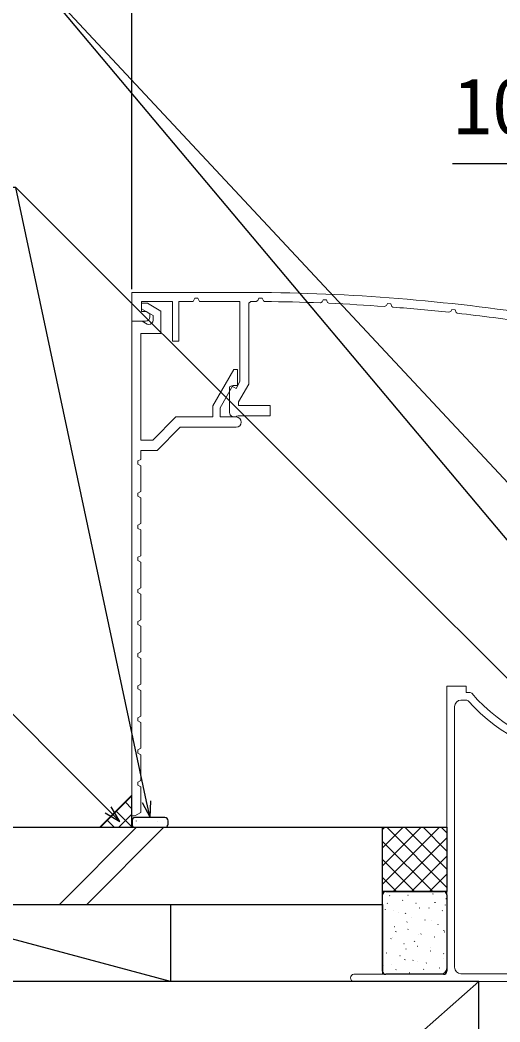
# Model space of a CAD drawing. Units: millimetres, scale not verified. Extents: x -525 to 525, y -783 to 779.
# Drawn here: x -312.4 to -237.7, y -389.3 to -233.3 of the extents above; entities that cross this region are included whole.
import ezdxf
from ezdxf.enums import TextEntityAlignment as Align

# ---------------------------------------------------------------- set-up
doc = ezdxf.new("R2010")
doc.units = ezdxf.units.MM
doc.header["$LTSCALE"] = 4
doc.layers.add('0-2_YKK_11', color=30, linetype='Continuous', lineweight=18)
for name, color, linetype in [('0-7_YKK_D', 6, 'Continuous'), ('0-9_YSS_K', 3, 'Continuous'), ('0-A_YSS_KE', 3, 'Continuous')]:
    doc.layers.add(name, color=color, linetype=linetype)
doc.styles.add('ＭＳ ゴシック', font='')
doc.styles.get('ＭＳ ゴシック').set_extended_font_data('MS Gothic')

msp = doc.modelspace()

# ---------------------------------------------------------------- linework, layer by layer
at = {"layer": '0-2_YKK_11'}
for p, q in [((-295, -275.698), (-277.5, -275.698)), ((-294.58, -357.198), (-295, -357.198))]:
    msp.add_line(p, q, dxfattribs=at)
at = {"layer": '0-2_YKK_11', "color": 4}
for p, q in [((-242.12, -338.105), (-242.349, -337.998)), ((-244.8, -380.798), (-244.8, -340.198)), ((-247, -381.898), (-260.45, -381.898))]:
    msp.add_line(p, q, dxfattribs=at)
at = {"layer": '0-2_YKK_11'}
for points in [[(-292.9, -280.198), (-295, -280.198), (-295, -275.698)], [(-291.7, -279.998), (-291.7, -279.291), (-293.5, -278.252), (-293.5, -277.398), (-292.578, -277.398), (-290.5, -278.598), (-290.5, -282.098), (-293.6, -282.098), (-293.6, -298.698), (-291.763, -298.698), (-288.163, -295.098), (-282.4, -295.098), (-282.4, -293.367), (-279.127, -287.698), (-278.6, -287.698), (-278.6, -290.198), (-279.3, -290.198), (-281.3, -293.662), (-281.3, -295.098), (-278.8, -295.098)], [(-279.8, -294.398), (-279.8, -290.425), (-279.5, -290.251), (-278.809, -290.651), (-278.2, -289.596), (-278.2, -277.098), (-284.5, -277.098), (-284.755, -276.598), (-285.245, -276.598), (-285.5, -277.098), (-287.7, -277.098), (-287.7, -283.298), (-288.7, -283.298), (-288.7, -277.098), (-293.5, -277.098), (-293.5, -278.698), (-292.8, -278.698), (-292.2, -279.044), (-292.2, -279.498)], [(-276.499, -277.1), (-276.8, -277.4), (-276.8, -289.971), (-278.4, -292.742), (-278.4, -293.298), (-273.5, -293.298), (-273.5, -294.898), (-278.5, -294.898), (-278.68, -294.958)], [(-274.378, -277.114), (-274.555, -277.004), (-274.752, -276.61), (-275.243, -276.607), (-275.415, -276.941), (-275.684, -277.103)], [(-264.379, -277.386), (-264.552, -277.272), (-264.743, -276.867), (-265.233, -276.852), (-265.411, -277.176), (-265.686, -277.332)], [(-254.381, -277.994), (-254.548, -277.876), (-254.734, -277.459), (-255.223, -277.433), (-255.406, -277.747), (-255.687, -277.896)], [(-244.383, -278.94), (-244.545, -278.819), (-244.725, -278.389), (-245.212, -278.351), (-245.401, -278.657), (-245.688, -278.797)], [(-295, -357.198), (-295, -280.198), (-293.4, -280.198), (-292.65, -280.631), (-292.4, -280.698)], [(-278.8, -296.698), (-287.5, -296.698), (-291.1, -300.298), (-293.6, -300.298), (-293.6, -301.698), (-294.1, -301.953), (-294.1, -302.443), (-293.6, -302.698), (-293.6, -306.698), (-294.1, -306.953), (-294.1, -307.443), (-293.6, -307.698), (-293.6, -311.698), (-294.1, -311.953), (-294.1, -312.443), (-293.6, -312.698), (-293.6, -316.698), (-294.1, -316.953), (-294.1, -317.443), (-293.6, -317.698), (-293.6, -321.698), (-294.1, -321.953), (-294.1, -322.443), (-293.6, -322.698), (-293.6, -326.698), (-294.1, -326.953), (-294.1, -327.443), (-293.6, -327.698), (-293.6, -331.698), (-294.1, -331.953), (-294.1, -332.443), (-293.6, -332.698), (-293.6, -336.698), (-294.1, -336.953), (-294.1, -337.443), (-293.6, -337.698), (-293.6, -341.698), (-294.1, -341.953), (-294.1, -342.443), (-293.6, -342.698)], [(-293.6, -342.698), (-293.6, -346.698), (-294.1, -346.953), (-294.1, -347.443), (-293.6, -347.698), (-293.6, -351.698), (-294.1, -351.953), (-294.1, -352.443), (-293.6, -352.698), (-293.6, -356.698), (-294.58, -357.198)]]:
    msp.add_lwpolyline(points, dxfattribs=at)
at = {"layer": '0-2_YKK_11', "color": 4}
for points in [[(-242.349, -337.998), (-243, -337.998), (-243, -336.998), (-246, -336.998), (-246, -380.898)], [(-243.8, -339.198), (-242.9, -339.198), (-242.674, -339.3)], [(-222.4, -349.195), (-222.4, -376.22), (-222.4, -381.798), (-243.8, -381.798)], [(-260.45, -382.998), (-222.4, -382.998), (-222.4, -410.798), (-241, -410.798), (-241, -411.998), (-221, -411.998), (-221, -398.298), (-201, -398.298), (-201, -391.998)]]:
    msp.add_lwpolyline(points, dxfattribs=at)
at = {"layer": '0-2_YKK_11'}
for centre, radius, start, end in [((-277.5, -575.697), 300, 81.38656, 90.00001), ((-277.5, -575.68), 298.582, 89.65152, 89.80794), ((-277.5, -575.696), 298.598, 87.73244, 89.40095), ((-277.5, -575.699), 298.601, 85.81075, 87.48161), ((-277.5, -575.702), 298.604, 83.88427, 85.55948), ((-277.5, -575.698), 298.6, 81.44072, 83.6324), ((-292.9, -279.498), 0.7, 270.00001, 359.99999), ((-292.4, -279.998), 0.7, 270, 0), ((-279.1, -294.398), 0.7, 180.00001, 306.86989), ((-278.8, -295.898), 0.8, 270, 90)]:
    msp.add_arc(centre, radius, start, end, dxfattribs=at)
at = {"layer": '0-2_YKK_11', "color": 4}
for centre, radius, start, end in [((-223, -321.998), 25, 220.1109, 270), ((-243.8, -340.198), 1, 90, 180), ((-223, -321.998), 26.2, 221.3287, 269.15734), ((-260.45, -382.448), 0.55, 90.00159, 270), ((-247, -380.898), 1, 270, 0), ((-243.8, -380.798), 1, 180, 270)]:
    msp.add_arc(centre, radius, start, end, dxfattribs=at)
at = {"layer": '0-7_YKK_D'}
msp.add_line((-295, -275.198), (-295, -214.698), dxfattribs=at)
for points in [[(-213.981, -341.196), (-215.62, -339.242), (-312.016, -224.362), (-396.05, -224.362)], [(-220.013, -323.023), (-221.752, -321.158), (-312.016, -224.362), (-396.05, -224.362)], [(-211, -255.698), (-221, -255.698), (-245.125, -255.698)], [(-219.88, -352.516), (-221.684, -350.713), (-313.053, -259.344), (-387.712, -259.344)], [(-292.196, -357.498), (-292.726, -355.004), (-313.053, -259.344), (-387.712, -259.344)], [(-296.907, -358.089), (-298.71, -356.286), (-320.463, -334.533), (-407.726, -334.533)], [(-293.395, -355.146), (-292.196, -357.498), (-292.058, -354.862)], [(-299.193, -356.769), (-296.907, -358.089), (-298.227, -355.803)]]:
    msp.add_lwpolyline(points, dxfattribs=at)
at = {"layer": '0-9_YSS_K'}
for p, q in [((-299.885, -358.999), (-295, -354.115)), ((-295, -356.111), (-296.056, -355.055)), ((-295, -358.939), (-297.471, -356.469)), ((-297.056, -358.999), (-295, -356.943)), ((-297.769, -358.999), (-298.885, -357.883)), ((-294.996, -357.998), (-294.996, -358.498)), ((-289.896, -357.498), (-294.496, -357.498)), ((-294.347, -357.997), (-294.371, -358.04)), ((-290.986, -358.152), (-290.994, -358.158)), ((-289.531, -358.787), (-289.555, -358.831)), ((-289.396, -358.498), (-289.396, -357.998)), ((-306.285, -370.998), (-294.285, -358.998)), ((-290.042, -358.998), (-302.042, -370.998)), ((-294.496, -358.998), (-289.896, -358.998)), ((-256.003, -359.351), (-255.65, -358.998)), ((-256.003, -362.18), (-252.821, -358.998)), ((-256.003, -365.008), (-249.993, -358.998)), ((-256.003, -367.837), (-247.165, -358.998)), ((-246.003, -368.358), (-255.363, -358.998)), ((-246.003, -365.53), (-252.534, -358.998)), ((-246.003, -362.701), (-249.706, -358.998)), ((-246.003, -359.873), (-246.877, -358.998)), ((-248.191, -368.998), (-256.003, -361.187)), ((-254.336, -368.998), (-246.003, -360.665)), ((-251.508, -368.998), (-246.003, -363.493)), ((-251.02, -368.998), (-256.003, -364.015)), ((-248.679, -368.998), (-246.003, -366.322)), ((-253.848, -368.998), (-256.003, -366.843)), ((-256, -381.398), (-256, -369.501)), ((-255.5, -369.001), (-246.5, -369.001)), ((-254.927, -369.659), (-254.883, -369.635)), ((-252.047, -369.565), (-252.04, -369.557)), ((-248.286, -369.38), (-248.279, -369.372)), ((-248.158, -369.368), (-248.114, -369.344)), ((-246, -369.501), (-246, -381.398)), ((-289, -382.998), (-334, -370.998)), ((-256.003, -370.998), (-256.003, -381.898)), ((-255.3, -370.888), (-255.253, -370.8)), ((-252.902, -370.393), (-252.858, -370.369)), ((-250.826, -370.825), (-250.782, -370.801)), ((-247.841, -370.759), (-247.794, -370.67)), ((-246.233, -371.102), (-246.227, -371.094)), ((-246.133, -370.102), (-246.089, -370.078)), ((-255.57, -371.85), (-255.526, -371.826)), ((-254.255, -372.03), (-254.249, -372.023)), ((-253.494, -372.283), (-253.45, -372.259)), ((-252.41, -372.413), (-252.363, -372.324)), ((-250.228, -371.547), (-250.221, -371.54)), ((-248.801, -371.559), (-248.757, -371.535)), ((-246.725, -371.992), (-246.681, -371.968)), ((-254.137, -374.474), (-254.093, -374.45)), ((-252.203, -373.752), (-252.196, -373.745)), ((-251.469, -373.017), (-251.425, -372.993)), ((-249.392, -373.449), (-249.348, -373.425)), ((-248.442, -373.567), (-248.435, -373.56)), ((-247.368, -374.183), (-247.324, -374.159)), ((-253.917, -375.264), (-253.87, -375.176)), ((-252.06, -374.907), (-252.016, -374.883)), ((-250.383, -375.735), (-250.377, -375.727)), ((-250.035, -375.641), (-249.992, -375.617)), ((-246.458, -375.135), (-246.412, -375.046)), ((-246.389, -375.289), (-246.382, -375.282)), ((-254.728, -376.364), (-254.684, -376.34)), ((-254.411, -376.218), (-254.404, -376.21)), ((-252.703, -377.098), (-252.659, -377.074)), ((-251.027, -376.789), (-250.981, -376.7)), ((-250.627, -377.531), (-250.583, -377.507)), ((-247.959, -376.073), (-247.915, -376.049)), ((-255.371, -378.556), (-255.327, -378.532)), ((-253.295, -378.988), (-253.251, -378.964)), ((-252.358, -377.94), (-252.351, -377.932)), ((-248.602, -378.265), (-248.558, -378.241)), ((-248.597, -377.755), (-248.591, -377.747)), ((-246.525, -378.697), (-246.482, -378.673)), ((-255.962, -380.446), (-255.919, -380.422)), ((-254.567, -380.405), (-254.56, -380.398)), ((-252.534, -379.64), (-252.487, -379.552)), ((-251.27, -379.722), (-251.226, -379.698)), ((-250.539, -379.922), (-250.532, -379.915)), ((-249.193, -380.155), (-249.149, -380.131)), ((-246.544, -379.477), (-246.538, -379.469)), ((-246.5, -381.898), (-255.5, -381.898)), ((-253.938, -381.18), (-253.894, -381.156)), ((-251.861, -381.612), (-251.817, -381.588)), ((-249.645, -381.165), (-249.598, -381.076)), ((-247.168, -380.889), (-247.125, -380.865)), ((-241, -382.998), (-332.428, -463.498))]:
    msp.add_line(p, q, dxfattribs=at)
for points in [[(-295, -358.998), (-295, -353.998), (-300.001, -358.999)], [(-256.003, -358.998), (-246.003, -358.998), (-246.003, -368.998), (-256.003, -368.998)]]:
    msp.add_lwpolyline(points, close=True, dxfattribs=at)
msp.add_lwpolyline([(-352.855, -370.998), (-289, -370.998), (-289, -382.998), (-352.855, -382.998)], dxfattribs=at)
for centre, start, end in [((-294.496, -357.998), 90, 180), ((-294.496, -358.498), 180, 270), ((-289.896, -357.998), 0, 90), ((-289.896, -358.498), 270, 0), ((-255.5, -369.501), 90, 180), ((-246.5, -369.501), 0, 90), ((-255.5, -381.398), 180, 270), ((-246.5, -381.398), 270, 0)]:
    msp.add_arc(centre, 0.5, start, end, dxfattribs=at)
at = {"layer": '0-A_YSS_KE'}
for p, q in [((-352.855, -358.998), (-256.003, -358.998)), ((-256.003, -370.998), (-256.003, -358.998)), ((-352.855, -370.998), (-256.003, -370.998))]:
    msp.add_line(p, q, dxfattribs=at)
msp.add_lwpolyline([(-241, -463.498), (-241, -382.998), (-305, -382.998)], dxfattribs=at)

# ---------------------------------------------------------------- texts
at = {"layer": '0-7_YKK_D', "style": 'ＭＳ ゴシック'}
msp.add_text('10', height=8.798, dxfattribs=at).set_placement((-244.966, -253.698), align=Align.BOTTOM_LEFT)

doc.saveas('drawing.dxf')
